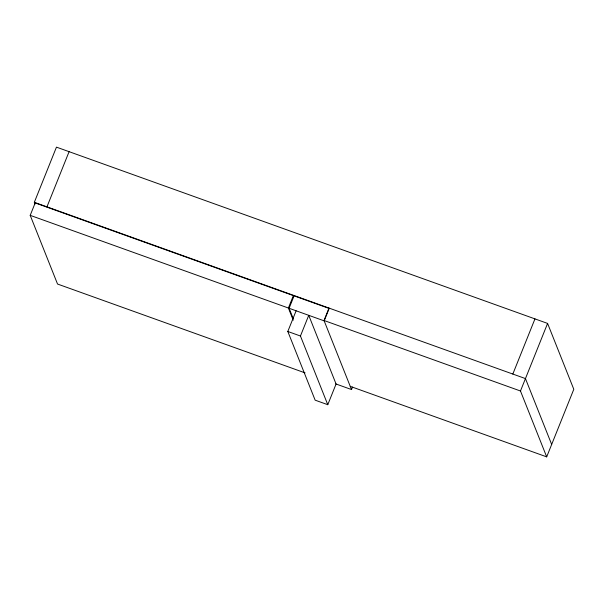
<?xml version="1.0" encoding="UTF-8"?>
<svg xmlns="http://www.w3.org/2000/svg" width="604" height="604" viewBox="0 0 604 604"><rect width="100%" height="100%" fill="white"/><g stroke="black" fill="none" stroke-linecap="round" stroke-linejoin="round"><path stroke-width="0.91" d="M35.017 204.039L34.33 202.302L56.459 147.134L547.586 323.419L573.8 389.286L546.688 456.866L350.237 386.349M305.08 372.887L57.531 284.031L30.2 215.349L35.183 202.936L293.37 295.605L288.395 308.017L293.234 320.196M46.961 206.84L69.09 151.672M289.097 308.274L294.072 295.862L329.157 308.448L324.174 320.86L289.097 308.274L293.25 318.708M327.776 404.703L300.445 336.013L308.742 315.326L336.073 384.008L327.776 404.703L315.145 400.165L287.814 331.475L296.111 310.788M335.726 383.887L351.513 389.55L324.023 320.49L329.006 308.07M351.513 389.55L352.51 387.066M512.826 374.057L534.963 318.882M546.688 456.866L520.474 390.999L547.586 323.419M34.33 202.302L525.457 378.587L551.671 444.453M324.023 320.49L520.474 390.999M30.2 215.349L288.395 308.017M287.814 331.475L300.445 336.013"/></g></svg>
